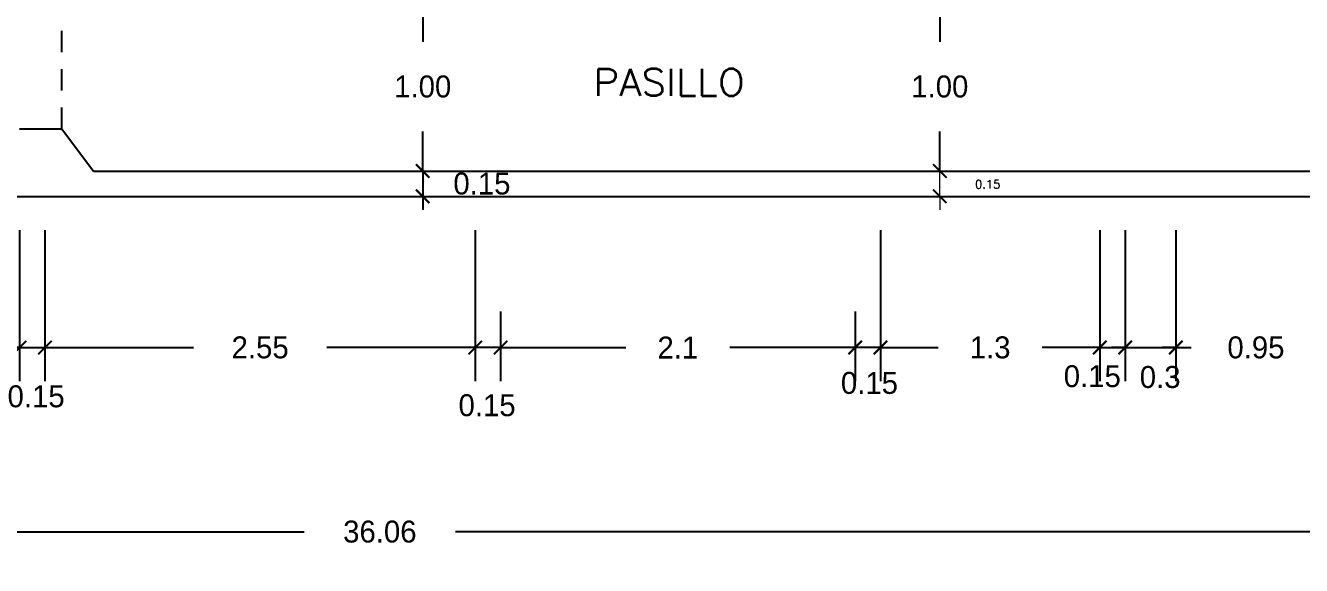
# Model space of a CAD drawing. Header units: millimetres. Extents: x 223 to 336, y 70 to 139.
# Drawn here: x 314.22 to 321.78, y 120.48 to 123.67 of the extents above; entities that cross this region are included whole.
import ezdxf

# ---------------------------------------------------------------- set-up
doc = ezdxf.new("R2010")
doc.units = ezdxf.units.MM
doc.linetypes.add('HIDDEN', pattern=[9.525, 6.35, -3.175])
doc.layers.add('COTAS', color=3, linetype='Continuous', lineweight=9)
for name, color, linetype in [('MUROS', 5, 'Continuous'), ('PROYECCIONES', 6, 'HIDDEN'), ('TEXTOS', 4, 'Continuous')]:
    doc.layers.add(name, color=color, linetype=linetype)
doc.styles.add('ROMANS', font='romans.shx', dxfattribs={"height": 0.05})
doc.dimstyles.new('ISO-25', dxfattribs={"dimtxt": 0.13, "dimasz": 0.08, "dimexe": 0.2, "dimexo": 0.2, "dimgap": 0.2, "dimtad": 0, "dimtih": 1, "dimtoh": 1, "dimdec": 3, "dimdsep": 46, "dimtxsty": 'Standard', "dimblk": 'ARCHTICK', "dimcen": 3, "dimadec": 0, "dimazin": 0, "dimtfac": 1, "dimtdec": 3, "dimtmove": 0, "dimatfit": 3, "dimldrblk": 'ARCHTICK', "dimfxl": 1, "dimarcsym": 0})

# ---------------------------------------------------------------- blocks, each defined once
blk = doc.blocks.new('_ARCHTICK')
at = {"color": 0, "linetype": 'ByBlock', "const_width": 0.15}
blk.add_lwpolyline([(-0.5, -0.5), (0.5, 0.5)], dxfattribs=at)
blk = doc.blocks.new('*D320')
at = {"layer": 'COTAS', "color": 0, "lineweight": -2, "ltscale": 0.05, "transparency": 16777216}
for p, q in [((298.285, 121.981), (298.285, 120.4762)), ((334.345, 121.981), (334.345, 120.4762)), ((298.285, 120.6762), (315.8658, 120.6762)), ((334.345, 120.6762), (316.7642, 120.6762))]:
    blk.add_line(p, q, dxfattribs=at)
at = {"layer": 'Defpoints', "color": 0, "ltscale": 0.05, "transparency": 16777216}
for p in [(298.285, 122.181), (334.345, 122.181), (334.345, 120.6762)]:
    blk.add_point(p, dxfattribs=at)
at = {"layer": 'COTAS', "color": 0, "lineweight": -2, "ltscale": 0.05, "transparency": 16777216, "xscale": 0.08, "yscale": 0.08, "zscale": 0.08, "rotation": 180}
blk.add_blockref('_ARCHTICK', (298.285, 120.6762), dxfattribs=at)
at = {"layer": 'COTAS', "color": 0, "lineweight": -2, "ltscale": 0.05, "transparency": 16777216, "xscale": 0.08, "yscale": 0.08, "zscale": 0.08}
blk.add_blockref('_ARCHTICK', (334.345, 120.6762), dxfattribs=at)
at = {"layer": 'COTAS', "color": 0, "ltscale": 0.05, "transparency": 16777216, "insert": (316.315, 120.6762), "char_height": 0.13, "attachment_point": 5}
blk.add_mtext('36.06', dxfattribs=at)
blk = doc.blocks.new('*D458')
at = {"layer": 'COTAS', "color": 0, "lineweight": -2, "ltscale": 0.05, "transparency": 16777216}
for p, q in [((314.3307, 122.4625), (314.3307, 121.5672)), ((316.8807, 122.4626), (316.8807, 121.5672)), ((314.3307, 121.7672), (315.2107, 121.7672)), ((316.8807, 121.7672), (316.0007, 121.7672))]:
    blk.add_line(p, q, dxfattribs=at)
at = {"layer": 'Defpoints', "color": 0, "ltscale": 0.05, "transparency": 16777216}
for p in [(314.3307, 122.6625), (316.8807, 122.6626), (316.8807, 121.7672)]:
    blk.add_point(p, dxfattribs=at)
at = {"layer": 'COTAS', "color": 0, "lineweight": -2, "ltscale": 0.05, "transparency": 16777216, "xscale": 0.08, "yscale": 0.08, "zscale": 0.08, "rotation": 180}
blk.add_blockref('_ARCHTICK', (314.3307, 121.7672), dxfattribs=at)
at = {"layer": 'COTAS', "color": 0, "lineweight": -2, "ltscale": 0.05, "transparency": 16777216, "xscale": 0.08, "yscale": 0.08, "zscale": 0.08}
blk.add_blockref('_ARCHTICK', (316.8807, 121.7672), dxfattribs=at)
at = {"layer": 'COTAS', "color": 0, "ltscale": 0.05, "transparency": 16777216, "insert": (315.6057, 121.7672), "char_height": 0.13, "attachment_point": 5}
blk.add_mtext('2.55', dxfattribs=at)
blk = doc.blocks.new('*D347')
at = {"layer": 'COTAS', "color": 0, "lineweight": -2, "ltscale": 0.05, "transparency": 16777216}
for p, q in [((316.5691, 122.8128), (316.5691, 122.8928)), ((314.8806, 122.8128), (316.7691, 122.8128)), ((316.5691, 122.8128), (316.5691, 122.6628)), ((316.5691, 122.8128), (316.5691, 122.6628)), ((314.8806, 122.6628), (316.7691, 122.6628)), ((316.5691, 122.6628), (316.5691, 122.5828))]:
    blk.add_line(p, q, dxfattribs=at)
at = {"layer": 'Defpoints', "color": 0, "ltscale": 0.05, "transparency": 16777216}
for p in [(314.6806, 122.8128), (314.6806, 122.6628), (316.5691, 122.6628)]:
    blk.add_point(p, dxfattribs=at)
at = {"layer": 'COTAS', "color": 0, "lineweight": -2, "ltscale": 0.05, "transparency": 16777216, "xscale": 0.08, "yscale": 0.08, "zscale": 0.08}
for p, rotation in [((316.5691, 122.8128), 270), ((316.5691, 122.6628), 90)]:
    blk.add_blockref('_ARCHTICK', p, dxfattribs=dict(at, rotation=rotation))
at = {"layer": 'COTAS', "color": 0, "ltscale": 0.05, "transparency": 16777216, "insert": (316.9198, 122.7378), "char_height": 0.13, "attachment_point": 5}
blk.add_mtext('0.15', dxfattribs=at)
blk = doc.blocks.new('*D346')
at = {"layer": 'COTAS', "color": 0, "lineweight": -2, "ltscale": 0.05, "transparency": 16777216}
for p, q in [((314.8806, 123.8128), (316.7691, 123.8128)), ((316.5691, 123.8128), (316.5691, 123.5778)), ((316.5691, 122.8128), (316.5691, 123.0478)), ((314.8806, 122.8128), (316.7691, 122.8128))]:
    blk.add_line(p, q, dxfattribs=at)
at = {"layer": 'Defpoints', "color": 0, "ltscale": 0.05, "transparency": 16777216}
for p in [(314.6806, 123.8128), (314.6806, 122.8128), (316.5691, 122.8128)]:
    blk.add_point(p, dxfattribs=at)
at = {"layer": 'COTAS', "color": 0, "lineweight": -2, "ltscale": 0.05, "transparency": 16777216, "xscale": 0.08, "yscale": 0.08, "zscale": 0.08}
for p, rotation in [((316.5691, 123.8128), 90), ((316.5691, 122.8128), 270)]:
    blk.add_blockref('_ARCHTICK', p, dxfattribs=dict(at, rotation=rotation))
at = {"layer": 'COTAS', "color": 0, "ltscale": 0.05, "transparency": 16777216, "insert": (316.5691, 123.3128), "char_height": 0.13, "attachment_point": 5}
blk.add_mtext('1.00', dxfattribs=at)
blk = doc.blocks.new('*D459')
at = {"layer": 'COTAS', "color": 0, "lineweight": -2, "ltscale": 0.05, "transparency": 16777216}
for p, q in [((314.1807, 122.4625), (314.1807, 121.5672)), ((314.3307, 122.4625), (314.3307, 121.5672)), ((314.1807, 121.7672), (314.1007, 121.7672)), ((314.1807, 121.7672), (314.3307, 121.7672)), ((314.3307, 121.7672), (314.4107, 121.7672))]:
    blk.add_line(p, q, dxfattribs=at)
at = {"layer": 'Defpoints', "color": 0, "ltscale": 0.05, "transparency": 16777216}
for p in [(314.1807, 122.6625), (314.3307, 122.6625), (314.3307, 121.7672)]:
    blk.add_point(p, dxfattribs=at)
at = {"layer": 'COTAS', "color": 0, "lineweight": -2, "ltscale": 0.05, "transparency": 16777216, "xscale": 0.08, "yscale": 0.08, "zscale": 0.08}
blk.add_blockref('_ARCHTICK', (314.1807, 121.7672), dxfattribs=at)
at = {"layer": 'COTAS', "color": 0, "lineweight": -2, "ltscale": 0.05, "transparency": 16777216, "xscale": 0.08, "yscale": 0.08, "zscale": 0.08, "rotation": 180}
blk.add_blockref('_ARCHTICK', (314.3307, 121.7672), dxfattribs=at)
at = {"layer": 'COTAS', "color": 0, "ltscale": 0.05, "transparency": 16777216, "insert": (314.2783, 121.4774), "char_height": 0.13, "attachment_point": 5}
blk.add_mtext('0.15', dxfattribs=at)
blk = doc.blocks.new('*D339')
at = {"layer": 'COTAS', "color": 0, "lineweight": -2, "ltscale": 0.05, "transparency": 16777216}
for p, q in [((312.3802, 122.4625), (312.3802, 121.5672)), ((314.1807, 122.4625), (314.1807, 121.5672)), ((312.3802, 121.7672), (312.9179, 121.7672)), ((314.1807, 121.7672), (313.6429, 121.7672))]:
    blk.add_line(p, q, dxfattribs=at)
at = {"layer": 'Defpoints', "color": 0, "ltscale": 0.05, "transparency": 16777216}
for p in [(312.3802, 122.6625), (314.1807, 122.6625), (312.3802, 121.7672)]:
    blk.add_point(p, dxfattribs=at)
at = {"layer": 'COTAS', "color": 0, "lineweight": -2, "ltscale": 0.05, "transparency": 16777216, "xscale": 0.08, "yscale": 0.08, "zscale": 0.08, "rotation": 180}
blk.add_blockref('_ARCHTICK', (312.3802, 121.7672), dxfattribs=at)
at = {"layer": 'COTAS', "color": 0, "lineweight": -2, "ltscale": 0.05, "transparency": 16777216, "xscale": 0.08, "yscale": 0.08, "zscale": 0.08}
blk.add_blockref('_ARCHTICK', (314.1807, 121.7672), dxfattribs=at)
at = {"layer": 'COTAS', "color": 0, "ltscale": 0.05, "transparency": 16777216, "insert": (313.2804, 121.7672), "char_height": 0.13, "attachment_point": 5}
blk.add_mtext('1.80', dxfattribs=at)
blk = doc.blocks.new('*D452')
at = {"layer": 'COTAS', "color": 0, "lineweight": -2, "ltscale": 0.05, "transparency": 16777216}
for p, q in [((319.2807, 122.4627), (319.2807, 121.5672)), ((320.5807, 122.4627), (320.5807, 121.5672)), ((319.2807, 121.7672), (319.6223, 121.7672)), ((320.5807, 121.7672), (320.239, 121.7672))]:
    blk.add_line(p, q, dxfattribs=at)
at = {"layer": 'Defpoints', "color": 0, "ltscale": 0.05, "transparency": 16777216}
for p in [(319.2807, 122.6627), (320.5807, 122.6627), (320.5807, 121.7672)]:
    blk.add_point(p, dxfattribs=at)
at = {"layer": 'COTAS', "color": 0, "lineweight": -2, "ltscale": 0.05, "transparency": 16777216, "xscale": 0.08, "yscale": 0.08, "zscale": 0.08, "rotation": 180}
blk.add_blockref('_ARCHTICK', (319.2807, 121.7672), dxfattribs=at)
at = {"layer": 'COTAS', "color": 0, "lineweight": -2, "ltscale": 0.05, "transparency": 16777216, "xscale": 0.08, "yscale": 0.08, "zscale": 0.08}
blk.add_blockref('_ARCHTICK', (320.5807, 121.7672), dxfattribs=at)
at = {"layer": 'COTAS', "color": 0, "ltscale": 0.05, "transparency": 16777216, "insert": (319.9307, 121.7672), "char_height": 0.13, "attachment_point": 5}
blk.add_mtext('1.3', dxfattribs=at)
blk = doc.blocks.new('*D353')
at = {"layer": 'COTAS', "color": 0, "lineweight": -2, "ltscale": 0.05, "transparency": 16777216}
for p, q in [((319.1306, 121.981), (319.1306, 121.5672)), ((319.2806, 121.981), (319.2806, 121.5672)), ((319.1306, 121.7672), (319.0506, 121.7672)), ((319.2806, 121.7672), (319.1306, 121.7672)), ((319.2806, 121.7672), (319.3606, 121.7672))]:
    blk.add_line(p, q, dxfattribs=at)
at = {"layer": 'Defpoints', "color": 0, "ltscale": 0.05, "transparency": 16777216}
for p in [(319.1306, 122.181), (319.2806, 122.181), (319.1306, 121.7672)]:
    blk.add_point(p, dxfattribs=at)
at = {"layer": 'COTAS', "color": 0, "lineweight": -2, "ltscale": 0.05, "transparency": 16777216, "xscale": 0.08, "yscale": 0.08, "zscale": 0.08}
blk.add_blockref('_ARCHTICK', (319.1306, 121.7672), dxfattribs=at)
at = {"layer": 'COTAS', "color": 0, "lineweight": -2, "ltscale": 0.05, "transparency": 16777216, "xscale": 0.08, "yscale": 0.08, "zscale": 0.08, "rotation": 180}
blk.add_blockref('_ARCHTICK', (319.2806, 121.7672), dxfattribs=at)
at = {"layer": 'COTAS', "color": 0, "ltscale": 0.05, "transparency": 16777216, "insert": (319.2158, 121.5567), "char_height": 0.13, "attachment_point": 5}
blk.add_mtext('0.15', dxfattribs=at)
blk = doc.blocks.new('*D349')
at = {"layer": 'COTAS', "color": 0, "lineweight": -2, "ltscale": 0.05, "transparency": 16777216}
for p, q in [((319.595, 123.8128), (319.8327, 123.8128)), ((319.6327, 123.8128), (319.6327, 123.5778)), ((319.6327, 122.8128), (319.6327, 123.0478)), ((319.595, 122.8128), (319.8327, 122.8128))]:
    blk.add_line(p, q, dxfattribs=at)
at = {"layer": 'Defpoints', "color": 0, "ltscale": 0.05, "transparency": 16777216}
for p in [(319.395, 123.8128), (319.6327, 123.8128), (319.395, 122.8128)]:
    blk.add_point(p, dxfattribs=at)
at = {"layer": 'COTAS', "color": 0, "lineweight": -2, "ltscale": 0.05, "transparency": 16777216, "xscale": 0.08, "yscale": 0.08, "zscale": 0.08}
for p, rotation in [((319.6327, 123.8128), 90), ((319.6327, 122.8128), 270)]:
    blk.add_blockref('_ARCHTICK', p, dxfattribs=dict(at, rotation=rotation))
at = {"layer": 'COTAS', "color": 0, "ltscale": 0.05, "transparency": 16777216, "insert": (319.6327, 123.3128), "char_height": 0.13, "attachment_point": 5}
blk.add_mtext('1.00', dxfattribs=at)
blk = doc.blocks.new('*D344')
at = {"layer": 'COTAS', "color": 0, "lineweight": -2, "ltscale": 0.05, "transparency": 16777216}
for p, q in [((316.8806, 121.981), (316.8806, 121.5672)), ((317.0306, 121.981), (317.0306, 121.5672)), ((316.8806, 121.7672), (316.8006, 121.7672)), ((317.0306, 121.7672), (316.8806, 121.7672)), ((317.0306, 121.7672), (317.1106, 121.7672))]:
    blk.add_line(p, q, dxfattribs=at)
at = {"layer": 'Defpoints', "color": 0, "ltscale": 0.05, "transparency": 16777216}
for p in [(316.8806, 122.181), (317.0306, 122.181), (316.8806, 121.7672)]:
    blk.add_point(p, dxfattribs=at)
at = {"layer": 'COTAS', "color": 0, "lineweight": -2, "ltscale": 0.05, "transparency": 16777216, "xscale": 0.08, "yscale": 0.08, "zscale": 0.08}
blk.add_blockref('_ARCHTICK', (316.8806, 121.7672), dxfattribs=at)
at = {"layer": 'COTAS', "color": 0, "lineweight": -2, "ltscale": 0.05, "transparency": 16777216, "xscale": 0.08, "yscale": 0.08, "zscale": 0.08, "rotation": 180}
blk.add_blockref('_ARCHTICK', (317.0306, 121.7672), dxfattribs=at)
at = {"layer": 'COTAS', "color": 0, "ltscale": 0.05, "transparency": 16777216, "insert": (316.9503, 121.4246), "char_height": 0.13, "attachment_point": 5}
blk.add_mtext('0.15', dxfattribs=at)
blk = doc.blocks.new('*D336')
at = {"layer": 'COTAS', "color": 0, "lineweight": -2, "ltscale": 0.05, "transparency": 16777216}
for p, q in [((317.0306, 121.981), (317.0306, 121.5672)), ((319.1306, 121.981), (319.1306, 121.5672)), ((317.0306, 121.7672), (317.7723, 121.7672)), ((319.1306, 121.7672), (318.389, 121.7672))]:
    blk.add_line(p, q, dxfattribs=at)
at = {"layer": 'Defpoints', "color": 0, "ltscale": 0.05, "transparency": 16777216}
for p in [(317.0306, 122.181), (319.1306, 122.181), (317.0306, 121.7672)]:
    blk.add_point(p, dxfattribs=at)
at = {"layer": 'COTAS', "color": 0, "lineweight": -2, "ltscale": 0.05, "transparency": 16777216, "xscale": 0.08, "yscale": 0.08, "zscale": 0.08, "rotation": 180}
blk.add_blockref('_ARCHTICK', (317.0306, 121.7672), dxfattribs=at)
at = {"layer": 'COTAS', "color": 0, "lineweight": -2, "ltscale": 0.05, "transparency": 16777216, "xscale": 0.08, "yscale": 0.08, "zscale": 0.08}
blk.add_blockref('_ARCHTICK', (319.1306, 121.7672), dxfattribs=at)
at = {"layer": 'COTAS', "color": 0, "ltscale": 0.05, "transparency": 16777216, "insert": (318.0806, 121.7672), "char_height": 0.13, "attachment_point": 5}
blk.add_mtext('2.1', dxfattribs=at)
blk = doc.blocks.new('*D453')
at = {"layer": 'COTAS', "color": 0, "lineweight": -2, "ltscale": 0.05, "transparency": 16777216}
for p, q in [((320.5807, 122.4627), (320.5807, 121.5672)), ((320.7307, 122.4627), (320.7307, 121.5672)), ((320.5807, 121.7672), (320.5007, 121.7672)), ((320.5807, 121.7672), (320.7307, 121.7672)), ((320.7307, 121.7672), (320.8107, 121.7672))]:
    blk.add_line(p, q, dxfattribs=at)
at = {"layer": 'Defpoints', "color": 0, "ltscale": 0.05, "transparency": 16777216}
for p in [(320.5807, 122.6627), (320.7307, 122.6627), (320.7307, 121.7672)]:
    blk.add_point(p, dxfattribs=at)
at = {"layer": 'COTAS', "color": 0, "lineweight": -2, "ltscale": 0.05, "transparency": 16777216, "xscale": 0.08, "yscale": 0.08, "zscale": 0.08}
blk.add_blockref('_ARCHTICK', (320.5807, 121.7672), dxfattribs=at)
at = {"layer": 'COTAS', "color": 0, "lineweight": -2, "ltscale": 0.05, "transparency": 16777216, "xscale": 0.08, "yscale": 0.08, "zscale": 0.08, "rotation": 180}
blk.add_blockref('_ARCHTICK', (320.7307, 121.7672), dxfattribs=at)
at = {"layer": 'COTAS', "color": 0, "ltscale": 0.05, "transparency": 16777216, "insert": (320.5362, 121.5968), "char_height": 0.13, "attachment_point": 5}
blk.add_mtext('0.15', dxfattribs=at)
blk = doc.blocks.new('*D454')
at = {"layer": 'COTAS', "color": 0, "lineweight": -2, "ltscale": 0.05, "transparency": 16777216}
for p, q in [((320.7307, 122.4627), (320.7307, 121.5672)), ((321.0307, 122.4627), (321.0307, 121.5672)), ((320.7307, 121.7672), (320.6507, 121.7672)), ((320.7307, 121.7672), (321.0307, 121.7672)), ((321.0307, 121.7672), (321.1107, 121.7672))]:
    blk.add_line(p, q, dxfattribs=at)
at = {"layer": 'Defpoints', "color": 0, "ltscale": 0.05, "transparency": 16777216}
for p in [(320.7307, 122.6627), (321.0307, 122.6627), (321.0307, 121.7672)]:
    blk.add_point(p, dxfattribs=at)
at = {"layer": 'COTAS', "color": 0, "lineweight": -2, "ltscale": 0.05, "transparency": 16777216, "xscale": 0.08, "yscale": 0.08, "zscale": 0.08}
blk.add_blockref('_ARCHTICK', (320.7307, 121.7672), dxfattribs=at)
at = {"layer": 'COTAS', "color": 0, "lineweight": -2, "ltscale": 0.05, "transparency": 16777216, "xscale": 0.08, "yscale": 0.08, "zscale": 0.08, "rotation": 180}
blk.add_blockref('_ARCHTICK', (321.0307, 121.7672), dxfattribs=at)
at = {"layer": 'COTAS', "color": 0, "ltscale": 0.05, "transparency": 16777216, "insert": (320.9381, 121.5918), "char_height": 0.13, "attachment_point": 5}
blk.add_mtext('0.3', dxfattribs=at)
blk = doc.blocks.new('*D455')
at = {"layer": 'COTAS', "color": 0, "lineweight": -2, "ltscale": 0.05, "transparency": 16777216}
for p, q in [((321.0307, 122.4627), (321.0307, 121.5672)), ((321.9807, 122.4627), (321.9807, 121.5672)), ((321.0307, 121.7672), (320.9507, 121.7672)), ((321.0307, 121.7672), (321.1215, 121.7672)), ((321.9807, 121.7672), (321.8898, 121.7672)), ((321.9807, 121.7672), (322.0607, 121.7672))]:
    blk.add_line(p, q, dxfattribs=at)
at = {"layer": 'Defpoints', "color": 0, "ltscale": 0.05, "transparency": 16777216}
for p in [(321.0307, 122.6627), (321.9807, 122.6627), (321.9807, 121.7672)]:
    blk.add_point(p, dxfattribs=at)
at = {"layer": 'COTAS', "color": 0, "lineweight": -2, "ltscale": 0.05, "transparency": 16777216, "xscale": 0.08, "yscale": 0.08, "zscale": 0.08}
blk.add_blockref('_ARCHTICK', (321.0307, 121.7672), dxfattribs=at)
at = {"layer": 'COTAS', "color": 0, "lineweight": -2, "ltscale": 0.05, "transparency": 16777216, "xscale": 0.08, "yscale": 0.08, "zscale": 0.08, "rotation": 180}
blk.add_blockref('_ARCHTICK', (321.9807, 121.7672), dxfattribs=at)
at = {"layer": 'COTAS', "color": 0, "ltscale": 0.05, "transparency": 16777216, "insert": (321.5057, 121.7672), "char_height": 0.13, "attachment_point": 5}
blk.add_mtext('0.95', dxfattribs=at)

msp = doc.modelspace()

# ---------------------------------------------------------------- linework, layer by layer
at = {"layer": 'COTAS', "ltscale": 0.05}
for p, q in [((319.63271, 122.81281), (319.63271, 122.97281)), ((319.595, 122.81281), (319.83271, 122.81281)), ((319.63271, 122.66281), (319.63271, 122.81281)), ((319.48064, 122.66281), (319.83271, 122.66281)), ((319.63271, 122.66281), (319.63271, 122.58281))]:
    msp.add_line(p, q, dxfattribs=at)
at = {"layer": 'MUROS'}
for p, q in [((314.18064, 123.06281), (314.43064, 123.06281)), ((314.61814, 122.81281), (321.98064, 122.81281)), ((305.24661, 122.66234), (325.98064, 122.66281))]:
    msp.add_line(p, q, dxfattribs=at)
at = {"layer": 'MUROS', "ltscale": 0.05}
msp.add_line((314.43064, 123.06281), (314.61814, 122.81281), dxfattribs=at)
at = {"layer": 'PROYECCIONES', "ltscale": 0.02}
msp.add_line((314.43064, 123.06281), (314.43064, 124.31281), dxfattribs=at)

# ---------------------------------------------------------------- block references
at = {"layer": 'COTAS', "ltscale": 0.05, "xscale": 0.08, "yscale": 0.08, "zscale": 0.08}
for p, rotation in [((319.63271, 122.81281), 270), ((319.63271, 122.66281), 90)]:
    msp.add_blockref('_ARCHTICK', p, dxfattribs=dict(at, rotation=rotation))

# ---------------------------------------------------------------- texts
at = {"layer": 'COTAS', "ltscale": 0.05, "insert": (319.91605, 122.73455), "char_height": 0.05, "attachment_point": 5, "style": 'ROMANS'}
msp.add_mtext('0.15', dxfattribs=at)
at = {"layer": 'TEXTOS', "style": 'ROMANS', "width": 1.065916}
msp.add_text('PASILLO', height=0.16, dxfattribs=at).set_placement((317.57917, 123.25877))

# ---------------------------------------------------------------- dimensions: what is measured, and where the dimension line sits
at = {"layer": 'COTAS', "ltscale": 0.05}
for base, p1, p2, picture, middle in [((316.56907, 122.81281), (314.68064, 123.81281), (314.68064, 122.81281), '*D346', (316.56907, 123.31281)), ((319.63271, 123.81281), (319.395, 122.81281), (319.395, 123.81281), '*D349', (319.63271, 123.31281))]:
    dim = msp.add_linear_dim(base=base, p1=p1, p2=p2, angle=90, text='1.00', dimstyle='ISO-25', override={"dimscale": 1, "dimtmove": 1}, dxfattribs=at)
    dim.commit()
    dim.dimension.update_dxf_attribs({"geometry": picture, "text_midpoint": middle})
dim = msp.add_linear_dim(base=(316.56907, 122.66281), p1=(314.68064, 122.81281), p2=(314.68064, 122.66281), angle=90, dimstyle='ISO-25', override={"dimscale": 1, "dimtmove": 1}, dxfattribs=at)
dim.commit()
dim.dimension.update_dxf_attribs({"geometry": '*D347', "text_midpoint": (316.91979, 122.73781), "dimtype": 160})
dim = msp.add_linear_dim(base=(312.38019, 121.76717), p1=(314.18066, 122.66254), p2=(312.38019, 122.6625), text='1.80', dimstyle='ISO-25', override={"dimscale": 1, "dimtmove": 1}, dxfattribs=at)
dim.commit()
dim.dimension.update_dxf_attribs({"geometry": '*D339', "text_midpoint": (313.28042, 121.76717)})
for base, p1, p2, picture, middle in [((314.33067, 121.76717), (314.18067, 122.66254), (314.33067, 122.66255), '*D459', (314.27831, 121.47744)), ((320.73067, 121.76717), (320.58067, 122.66269), (320.73067, 122.66269), '*D453', (320.53616, 121.59681)), ((321.03067, 121.76717), (320.73067, 122.66269), (321.03067, 122.6627), '*D454', (320.93815, 121.5918)), ((316.88064, 121.76717), (317.03064, 122.18104), (316.88064, 122.18104), '*D344', (316.95025, 121.42458)), ((319.13064, 121.76717), (319.28064, 122.18104), (319.13064, 122.18104), '*D353', (319.2158, 121.55673))]:
    dim = msp.add_linear_dim(base=base, p1=p1, p2=p2, dimstyle='ISO-25', override={"dimscale": 1, "dimtmove": 1}, dxfattribs=at)
    dim.commit()
    dim.dimension.update_dxf_attribs({"geometry": picture, "text_midpoint": middle, "dimtype": 160})
for base, p1, p2, override, picture, middle in [((316.88067, 121.76717), (314.33068, 122.66255), (316.88067, 122.6626), {"dimscale": 1, "dimtmove": 1}, '*D458', (315.60567, 121.76717)), ((320.58067, 121.76717), (319.28067, 122.66266), (320.58067, 122.66269), {"dimscale": 1, "dimtmove": 1}, '*D452', (319.93067, 121.76717)), ((321.98067, 121.76717), (321.03067, 122.6627), (321.98067, 122.66272), {"dimscale": 1, "dimtmove": 1}, '*D455', (321.50567, 121.76717)), ((334.345, 120.67623), (298.285, 122.18104), (334.345, 122.18104), {"dimscale": 1}, '*D320', (316.315, 120.67623)), ((317.03064, 121.76717), (319.13064, 122.18104), (317.03064, 122.18104), {"dimscale": 1, "dimtmove": 1}, '*D336', (318.08064, 121.76717))]:
    dim = msp.add_linear_dim(base=base, p1=p1, p2=p2, dimstyle='ISO-25', override=override, dxfattribs=at)
    dim.commit()
    dim.dimension.update_dxf_attribs({"geometry": picture, "text_midpoint": middle})

doc.saveas('drawing.dxf')
